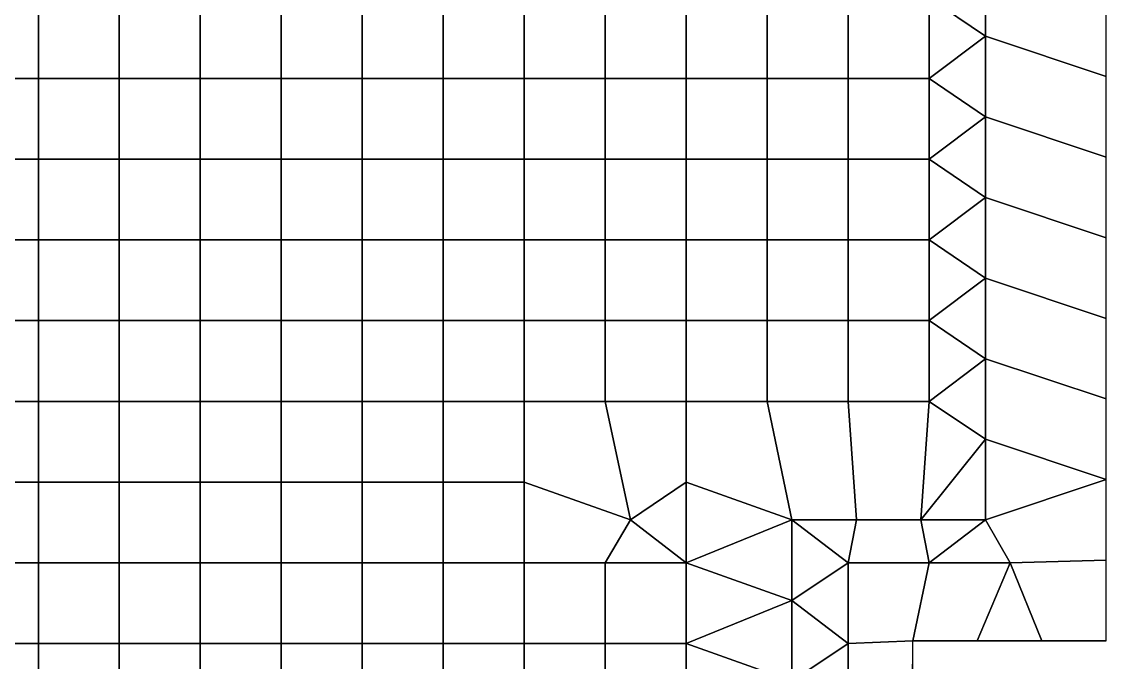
# Model space of a CAD drawing. Extents: x -13 to 39.3, y -26.5 to 20.6.
# Drawn here: x 19.57 to 26.3, y 8.42 to 12.39 of the extents above; entities that cross this region are included whole.
import ezdxf

# ---------------------------------------------------------------- set-up
doc = ezdxf.new("R2010")
doc.units = 0
doc.layers.add('BARS', color=1, linetype='CONTINUOUS')
doc.layers.add('FACES', color=5, linetype='CONTINUOUS')

msp = doc.modelspace()

# ---------------------------------------------------------------- linework, layer by layer
at = {"layer": 'BARS'}
for p, q in [((25.55, 12.8), (25.55, 12.3)), ((25.55, 12.8, 3.3), (25.55, 12.3, 3.3)), ((26.3, 12.05), (26.3, 12.55)), ((26.3, 12.05, 3.3), (26.3, 12.55, 3.3)), ((25.55, 12.3), (25.55, 11.8)), ((25.55, 12.3, 3.3), (25.55, 11.8, 3.3)), ((26.3, 11.55), (26.3, 12.05)), ((26.3, 11.55, 3.3), (26.3, 12.05, 3.3)), ((25.55, 11.8), (25.55, 11.3)), ((25.55, 11.8, 3.3), (25.55, 11.3, 3.3)), ((26.3, 11.05), (26.3, 11.55)), ((26.3, 11.05, 3.3), (26.3, 11.55, 3.3)), ((25.55, 11.3), (25.55, 10.8)), ((25.55, 11.3, 3.3), (25.55, 10.8, 3.3)), ((26.3, 10.55), (26.3, 11.05)), ((26.3, 10.55, 3.3), (26.3, 11.05, 3.3)), ((25.55, 10.8), (25.55, 10.3)), ((25.55, 10.8, 3.3), (25.55, 10.3, 3.3)), ((26.3, 10.05), (26.3, 10.55)), ((26.3, 10.05, 3.3), (26.3, 10.55, 3.3)), ((25.55, 10.3), (25.55, 9.8)), ((25.55, 10.3, 3.3), (25.55, 9.8, 3.3)), ((26.3, 9.55), (26.3, 10.05)), ((26.3, 9.55, 3.3), (26.3, 10.05, 3.3)), ((25.55, 9.8), (25.55, 9.3)), ((25.55, 9.8, 3.3), (25.55, 9.3, 3.3)), ((26.3, 9.05), (26.3, 9.55)), ((26.3, 9.05, 3.3), (26.3, 9.55, 3.3)), ((24.75, 9.3), (24.35, 9.3)), ((24.35, 9.3), (24.35, 8.8)), ((24.35, 9.3), (24.35, 9.3, 0.66)), ((24.35, 9.3, 0.66), (24.35, 9.3, 1.32)), ((24.35, 9.3, 1.32), (24.35, 9.3, 1.98)), ((24.35, 9.3, 1.98), (24.35, 9.3, 2.64)), ((24.35, 9.3, 2.64), (24.35, 9.3, 3.3)), ((24.75, 9.3, 3.3), (24.35, 9.3, 3.3)), ((24.35, 9.3, 3.3), (24.35, 8.8, 3.3)), ((25.15, 9.3), (24.75, 9.3)), ((25.15, 9.3, 3.3), (24.75, 9.3, 3.3)), ((25.55, 9.3), (25.15, 9.3)), ((25.55, 9.3, 3.3), (25.15, 9.3, 3.3)), ((26.3, 8.55), (26.3, 9.05)), ((26.3, 8.55, 3.3), (26.3, 9.05, 3.3)), ((24.35, 8.8), (24.35, 8.3)), ((24.35, 8.8, 3.3), (24.35, 8.3, 3.3)), ((25.0979, 8.04462), (25.1, 8.55)), ((25.0979, 8.04462, 3.3), (25.1, 8.55, 3.3)), ((25.5, 8.55), (25.1, 8.55)), ((25.5, 8.55, 3.3), (25.1, 8.55, 3.3)), ((25.9, 8.55), (25.5, 8.55)), ((25.9, 8.55, 3.3), (25.5, 8.55, 3.3)), ((26.3, 8.55), (25.9, 8.55)), ((26.3, 8.55, 3.3), (25.9, 8.55, 3.3))]:
    msp.add_line(p, q, dxfattribs=at)
at = {"layer": 'FACES'}
for points in [[(25.55, 12.8), (25.2007, 12.5387), (25.55, 12.3)], [(25.55, 12.8, 3.3), (25.2007, 12.5387, 3.3), (25.55, 12.3, 3.3)], [(26.3, 12.55), (25.55, 12.8), (25.55, 12.3), (26.3, 12.05)], [(25.55, 12.3, 0.66), (25.55, 12.3), (25.55, 12.8), (25.55, 12.8, 0.66)], [(25.55, 12.3, 1.32), (25.55, 12.3, 0.66), (25.55, 12.8, 0.66), (25.55, 12.8, 1.32)], [(25.55, 12.3, 1.98), (25.55, 12.3, 1.32), (25.55, 12.8, 1.32), (25.55, 12.8, 1.98)], [(25.55, 12.3, 2.64), (25.55, 12.3, 1.98), (25.55, 12.8, 1.98), (25.55, 12.8, 2.64)], [(25.55, 12.3, 2.64), (25.55, 12.8, 2.64), (25.55, 12.8, 3.3), (25.55, 12.3, 3.3)], [(26.3, 12.55, 3.3), (25.55, 12.8, 3.3), (25.55, 12.3, 3.3), (26.3, 12.05, 3.3)], [(19.6775, 12.5387), (19.1754, 12.5387), (19.1754, 12.038), (19.6775, 12.038)], [(19.6775, 12.5387, 3.3), (19.1754, 12.5387, 3.3), (19.1754, 12.038, 3.3), (19.6775, 12.038, 3.3)], [(20.1796, 12.5387), (19.6775, 12.5387), (19.6775, 12.038), (20.1796, 12.038)], [(20.1796, 12.5387, 3.3), (19.6775, 12.5387, 3.3), (19.6775, 12.038, 3.3), (20.1796, 12.038, 3.3)], [(20.6817, 12.5387), (20.1796, 12.5387), (20.1796, 12.038), (20.6817, 12.038)], [(20.6817, 12.5387, 3.3), (20.1796, 12.5387, 3.3), (20.1796, 12.038, 3.3), (20.6817, 12.038, 3.3)], [(21.1838, 12.5387), (20.6817, 12.5387), (20.6817, 12.038), (21.1838, 12.038)], [(21.1838, 12.5387, 3.3), (20.6817, 12.5387, 3.3), (20.6817, 12.038, 3.3), (21.1838, 12.038, 3.3)], [(21.6859, 12.5387), (21.1838, 12.5387), (21.1838, 12.038), (21.6859, 12.038)], [(21.6859, 12.5387, 3.3), (21.1838, 12.5387, 3.3), (21.1838, 12.038, 3.3), (21.6859, 12.038, 3.3)], [(22.188, 12.5387), (21.6859, 12.5387), (21.6859, 12.038), (22.188, 12.038)], [(22.188, 12.5387, 3.3), (21.6859, 12.5387, 3.3), (21.6859, 12.038, 3.3), (22.188, 12.038, 3.3)], [(22.6902, 12.5387), (22.188, 12.5387), (22.188, 12.038), (22.6902, 12.038)], [(22.6902, 12.5387, 3.3), (22.188, 12.5387, 3.3), (22.188, 12.038, 3.3), (22.6902, 12.038, 3.3)], [(23.1923, 12.5387), (22.6902, 12.5387), (22.6902, 12.038), (23.1923, 12.038)], [(23.1923, 12.5387, 3.3), (22.6902, 12.5387, 3.3), (22.6902, 12.038, 3.3), (23.1923, 12.038, 3.3)], [(23.6944, 12.5387), (23.1923, 12.5387), (23.1923, 12.038), (23.6944, 12.038)], [(23.6944, 12.5387, 3.3), (23.1923, 12.5387, 3.3), (23.1923, 12.038, 3.3), (23.6944, 12.038, 3.3)], [(24.1965, 12.5387), (23.6944, 12.5387), (23.6944, 12.038), (24.1965, 12.038)], [(24.1965, 12.5387, 3.3), (23.6944, 12.5387, 3.3), (23.6944, 12.038, 3.3), (24.1965, 12.038, 3.3)], [(24.6986, 12.5387), (24.1965, 12.5387), (24.1965, 12.038), (24.6986, 12.038)], [(24.6986, 12.5387, 3.3), (24.1965, 12.5387, 3.3), (24.1965, 12.038, 3.3), (24.6986, 12.038, 3.3)], [(25.2007, 12.5387), (24.6986, 12.5387), (24.6986, 12.038), (25.2007, 12.038)], [(25.2007, 12.5387, 3.3), (24.6986, 12.5387, 3.3), (24.6986, 12.038, 3.3), (25.2007, 12.038, 3.3)], [(25.2007, 12.5387), (25.2007, 12.038), (25.55, 12.3)], [(25.2007, 12.5387, 3.3), (25.2007, 12.038, 3.3), (25.55, 12.3, 3.3)], [(25.55, 12.3), (25.2007, 12.038), (25.55, 11.8)], [(25.55, 12.3, 3.3), (25.2007, 12.038, 3.3), (25.55, 11.8, 3.3)], [(26.3, 12.05), (25.55, 12.3), (25.55, 11.8), (26.3, 11.55)], [(25.55, 11.8, 0.66), (25.55, 11.8), (25.55, 12.3), (25.55, 12.3, 0.66)], [(25.55, 11.8, 1.32), (25.55, 11.8, 0.66), (25.55, 12.3, 0.66), (25.55, 12.3, 1.32)], [(25.55, 11.8, 1.98), (25.55, 11.8, 1.32), (25.55, 12.3, 1.32), (25.55, 12.3, 1.98)], [(25.55, 11.8, 2.64), (25.55, 11.8, 1.98), (25.55, 12.3, 1.98), (25.55, 12.3, 2.64)], [(25.55, 11.8, 2.64), (25.55, 12.3, 2.64), (25.55, 12.3, 3.3), (25.55, 11.8, 3.3)], [(26.3, 12.05, 3.3), (25.55, 12.3, 3.3), (25.55, 11.8, 3.3), (26.3, 11.55, 3.3)], [(19.6775, 12.038), (19.1754, 12.038), (19.1754, 11.5373), (19.6775, 11.5373)], [(19.6775, 12.038, 3.3), (19.1754, 12.038, 3.3), (19.1754, 11.5373, 3.3), (19.6775, 11.5373, 3.3)], [(20.1796, 12.038), (19.6775, 12.038), (19.6775, 11.5373), (20.1796, 11.5373)], [(20.1796, 12.038, 3.3), (19.6775, 12.038, 3.3), (19.6775, 11.5373, 3.3), (20.1796, 11.5373, 3.3)], [(20.6817, 12.038), (20.1796, 12.038), (20.1796, 11.5373), (20.6817, 11.5373)], [(20.6817, 12.038, 3.3), (20.1796, 12.038, 3.3), (20.1796, 11.5373, 3.3), (20.6817, 11.5373, 3.3)], [(21.1838, 12.038), (20.6817, 12.038), (20.6817, 11.5373), (21.1838, 11.5373)], [(21.1838, 12.038, 3.3), (20.6817, 12.038, 3.3), (20.6817, 11.5373, 3.3), (21.1838, 11.5373, 3.3)], [(21.6859, 12.038), (21.1838, 12.038), (21.1838, 11.5373), (21.6859, 11.5373)], [(21.6859, 12.038, 3.3), (21.1838, 12.038, 3.3), (21.1838, 11.5373, 3.3), (21.6859, 11.5373, 3.3)], [(22.188, 12.038), (21.6859, 12.038), (21.6859, 11.5373), (22.188, 11.5373)], [(22.188, 12.038, 3.3), (21.6859, 12.038, 3.3), (21.6859, 11.5373, 3.3), (22.188, 11.5373, 3.3)], [(22.6902, 12.038), (22.188, 12.038), (22.188, 11.5373), (22.6902, 11.5373)], [(22.6902, 12.038, 3.3), (22.188, 12.038, 3.3), (22.188, 11.5373, 3.3), (22.6902, 11.5373, 3.3)], [(23.1923, 12.038), (22.6902, 12.038), (22.6902, 11.5373), (23.1923, 11.5373)], [(23.1923, 12.038, 3.3), (22.6902, 12.038, 3.3), (22.6902, 11.5373, 3.3), (23.1923, 11.5373, 3.3)], [(23.6944, 12.038), (23.1923, 12.038), (23.1923, 11.5373), (23.6944, 11.5373)], [(23.6944, 12.038, 3.3), (23.1923, 12.038, 3.3), (23.1923, 11.5373, 3.3), (23.6944, 11.5373, 3.3)], [(24.1965, 12.038), (23.6944, 12.038), (23.6944, 11.5373), (24.1965, 11.5373)], [(24.1965, 12.038, 3.3), (23.6944, 12.038, 3.3), (23.6944, 11.5373, 3.3), (24.1965, 11.5373, 3.3)], [(24.6986, 12.038), (24.1965, 12.038), (24.1965, 11.5373), (24.6986, 11.5373)], [(24.6986, 12.038, 3.3), (24.1965, 12.038, 3.3), (24.1965, 11.5373, 3.3), (24.6986, 11.5373, 3.3)], [(25.2007, 12.038), (24.6986, 12.038), (24.6986, 11.5373), (25.2007, 11.5373)], [(25.2007, 12.038, 3.3), (24.6986, 12.038, 3.3), (24.6986, 11.5373, 3.3), (25.2007, 11.5373, 3.3)], [(25.2007, 12.038), (25.2007, 11.5373), (25.55, 11.8)], [(25.2007, 12.038, 3.3), (25.2007, 11.5373, 3.3), (25.55, 11.8, 3.3)], [(25.55, 11.8), (25.2007, 11.5373), (25.55, 11.3)], [(25.55, 11.8, 3.3), (25.2007, 11.5373, 3.3), (25.55, 11.3, 3.3)], [(26.3, 11.55), (25.55, 11.8), (25.55, 11.3), (26.3, 11.05)], [(25.55, 11.3, 0.66), (25.55, 11.3), (25.55, 11.8), (25.55, 11.8, 0.66)], [(25.55, 11.3, 1.32), (25.55, 11.3, 0.66), (25.55, 11.8, 0.66), (25.55, 11.8, 1.32)], [(25.55, 11.3, 1.98), (25.55, 11.3, 1.32), (25.55, 11.8, 1.32), (25.55, 11.8, 1.98)], [(25.55, 11.3, 2.64), (25.55, 11.3, 1.98), (25.55, 11.8, 1.98), (25.55, 11.8, 2.64)], [(25.55, 11.3, 2.64), (25.55, 11.8, 2.64), (25.55, 11.8, 3.3), (25.55, 11.3, 3.3)], [(26.3, 11.55, 3.3), (25.55, 11.8, 3.3), (25.55, 11.3, 3.3), (26.3, 11.05, 3.3)], [(19.6775, 11.5373), (19.1754, 11.5373), (19.1754, 11.0366), (19.6775, 11.0366)], [(19.6775, 11.5373, 3.3), (19.1754, 11.5373, 3.3), (19.1754, 11.0366, 3.3), (19.6775, 11.0366, 3.3)], [(20.1796, 11.5373), (19.6775, 11.5373), (19.6775, 11.0366), (20.1796, 11.0366)], [(20.1796, 11.5373, 3.3), (19.6775, 11.5373, 3.3), (19.6775, 11.0366, 3.3), (20.1796, 11.0366, 3.3)], [(20.6817, 11.5373), (20.1796, 11.5373), (20.1796, 11.0366), (20.6817, 11.0366)], [(20.6817, 11.5373, 3.3), (20.1796, 11.5373, 3.3), (20.1796, 11.0366, 3.3), (20.6817, 11.0366, 3.3)], [(21.1838, 11.5373), (20.6817, 11.5373), (20.6817, 11.0366), (21.1838, 11.0366)], [(21.1838, 11.5373, 3.3), (20.6817, 11.5373, 3.3), (20.6817, 11.0366, 3.3), (21.1838, 11.0366, 3.3)], [(21.6859, 11.5373), (21.1838, 11.5373), (21.1838, 11.0366), (21.6859, 11.0366)], [(21.6859, 11.5373, 3.3), (21.1838, 11.5373, 3.3), (21.1838, 11.0366, 3.3), (21.6859, 11.0366, 3.3)], [(22.188, 11.5373), (21.6859, 11.5373), (21.6859, 11.0366), (22.188, 11.0366)], [(22.188, 11.5373, 3.3), (21.6859, 11.5373, 3.3), (21.6859, 11.0366, 3.3), (22.188, 11.0366, 3.3)], [(22.6902, 11.5373), (22.188, 11.5373), (22.188, 11.0366), (22.6902, 11.0366)], [(22.6902, 11.5373, 3.3), (22.188, 11.5373, 3.3), (22.188, 11.0366, 3.3), (22.6902, 11.0366, 3.3)], [(23.1923, 11.5373), (22.6902, 11.5373), (22.6902, 11.0366), (23.1923, 11.0366)], [(23.1923, 11.5373, 3.3), (22.6902, 11.5373, 3.3), (22.6902, 11.0366, 3.3), (23.1923, 11.0366, 3.3)], [(23.6944, 11.5373), (23.1923, 11.5373), (23.1923, 11.0366), (23.6944, 11.0366)], [(23.6944, 11.5373, 3.3), (23.1923, 11.5373, 3.3), (23.1923, 11.0366, 3.3), (23.6944, 11.0366, 3.3)], [(24.1965, 11.5373), (23.6944, 11.5373), (23.6944, 11.0366), (24.1965, 11.0366)], [(24.1965, 11.5373, 3.3), (23.6944, 11.5373, 3.3), (23.6944, 11.0366, 3.3), (24.1965, 11.0366, 3.3)], [(24.6986, 11.5373), (24.1965, 11.5373), (24.1965, 11.0366), (24.6986, 11.0366)], [(24.6986, 11.5373, 3.3), (24.1965, 11.5373, 3.3), (24.1965, 11.0366, 3.3), (24.6986, 11.0366, 3.3)], [(25.2007, 11.5373), (24.6986, 11.5373), (24.6986, 11.0366), (25.2007, 11.0366)], [(25.2007, 11.5373, 3.3), (24.6986, 11.5373, 3.3), (24.6986, 11.0366, 3.3), (25.2007, 11.0366, 3.3)], [(25.2007, 11.5373), (25.2007, 11.0366), (25.55, 11.3)], [(25.2007, 11.5373, 3.3), (25.2007, 11.0366, 3.3), (25.55, 11.3, 3.3)], [(25.55, 11.3), (25.2007, 11.0366), (25.55, 10.8)], [(25.55, 11.3, 3.3), (25.2007, 11.0366, 3.3), (25.55, 10.8, 3.3)], [(26.3, 11.05), (25.55, 11.3), (25.55, 10.8), (26.3, 10.55)], [(25.55, 10.8, 0.66), (25.55, 10.8), (25.55, 11.3), (25.55, 11.3, 0.66)], [(25.55, 10.8, 1.32), (25.55, 10.8, 0.66), (25.55, 11.3, 0.66), (25.55, 11.3, 1.32)], [(25.55, 10.8, 1.98), (25.55, 10.8, 1.32), (25.55, 11.3, 1.32), (25.55, 11.3, 1.98)], [(25.55, 10.8, 2.64), (25.55, 10.8, 1.98), (25.55, 11.3, 1.98), (25.55, 11.3, 2.64)], [(25.55, 10.8, 2.64), (25.55, 11.3, 2.64), (25.55, 11.3, 3.3), (25.55, 10.8, 3.3)], [(26.3, 11.05, 3.3), (25.55, 11.3, 3.3), (25.55, 10.8, 3.3), (26.3, 10.55, 3.3)], [(19.6775, 11.0366), (19.1754, 11.0366), (19.1754, 10.5359), (19.6775, 10.5359)], [(19.6775, 11.0366, 3.3), (19.1754, 11.0366, 3.3), (19.1754, 10.5359, 3.3), (19.6775, 10.5359, 3.3)], [(20.1796, 11.0366), (19.6775, 11.0366), (19.6775, 10.5359), (20.1796, 10.5359)], [(20.1796, 11.0366, 3.3), (19.6775, 11.0366, 3.3), (19.6775, 10.5359, 3.3), (20.1796, 10.5359, 3.3)], [(20.6817, 11.0366), (20.1796, 11.0366), (20.1796, 10.5359), (20.6817, 10.5359)], [(20.6817, 11.0366, 3.3), (20.1796, 11.0366, 3.3), (20.1796, 10.5359, 3.3), (20.6817, 10.5359, 3.3)], [(21.1838, 11.0366), (20.6817, 11.0366), (20.6817, 10.5359), (21.1838, 10.5359)], [(21.1838, 11.0366, 3.3), (20.6817, 11.0366, 3.3), (20.6817, 10.5359, 3.3), (21.1838, 10.5359, 3.3)], [(21.6859, 11.0366), (21.1838, 11.0366), (21.1838, 10.5359), (21.6859, 10.5359)], [(21.6859, 11.0366, 3.3), (21.1838, 11.0366, 3.3), (21.1838, 10.5359, 3.3), (21.6859, 10.5359, 3.3)], [(22.188, 11.0366), (21.6859, 11.0366), (21.6859, 10.5359), (22.188, 10.5359)], [(22.188, 11.0366, 3.3), (21.6859, 11.0366, 3.3), (21.6859, 10.5359, 3.3), (22.188, 10.5359, 3.3)], [(22.6902, 11.0366), (22.188, 11.0366), (22.188, 10.5359), (22.6902, 10.5359)], [(22.6902, 11.0366, 3.3), (22.188, 11.0366, 3.3), (22.188, 10.5359, 3.3), (22.6902, 10.5359, 3.3)], [(23.1923, 11.0366), (22.6902, 11.0366), (22.6902, 10.5359), (23.1923, 10.5359)], [(23.1923, 11.0366, 3.3), (22.6902, 11.0366, 3.3), (22.6902, 10.5359, 3.3), (23.1923, 10.5359, 3.3)], [(23.6944, 11.0366), (23.1923, 11.0366), (23.1923, 10.5359), (23.6944, 10.5359)], [(23.6944, 11.0366, 3.3), (23.1923, 11.0366, 3.3), (23.1923, 10.5359, 3.3), (23.6944, 10.5359, 3.3)], [(24.1965, 11.0366), (23.6944, 11.0366), (23.6944, 10.5359), (24.1965, 10.5359)], [(24.1965, 11.0366, 3.3), (23.6944, 11.0366, 3.3), (23.6944, 10.5359, 3.3), (24.1965, 10.5359, 3.3)], [(24.6986, 11.0366), (24.1965, 11.0366), (24.1965, 10.5359), (24.6986, 10.5359)], [(24.6986, 11.0366, 3.3), (24.1965, 11.0366, 3.3), (24.1965, 10.5359, 3.3), (24.6986, 10.5359, 3.3)], [(25.2007, 11.0366), (24.6986, 11.0366), (24.6986, 10.5359), (25.2007, 10.5359)], [(25.2007, 11.0366, 3.3), (24.6986, 11.0366, 3.3), (24.6986, 10.5359, 3.3), (25.2007, 10.5359, 3.3)], [(25.2007, 11.0366), (25.2007, 10.5359), (25.55, 10.8)], [(25.2007, 11.0366, 3.3), (25.2007, 10.5359, 3.3), (25.55, 10.8, 3.3)], [(25.55, 10.8), (25.2007, 10.5359), (25.55, 10.3)], [(25.55, 10.8, 3.3), (25.2007, 10.5359, 3.3), (25.55, 10.3, 3.3)], [(26.3, 10.55), (25.55, 10.8), (25.55, 10.3), (26.3, 10.05)], [(25.55, 10.3, 0.66), (25.55, 10.3), (25.55, 10.8), (25.55, 10.8, 0.66)], [(25.55, 10.3, 1.32), (25.55, 10.3, 0.66), (25.55, 10.8, 0.66), (25.55, 10.8, 1.32)], [(25.55, 10.3, 1.98), (25.55, 10.3, 1.32), (25.55, 10.8, 1.32), (25.55, 10.8, 1.98)], [(25.55, 10.3, 2.64), (25.55, 10.3, 1.98), (25.55, 10.8, 1.98), (25.55, 10.8, 2.64)], [(25.55, 10.3, 2.64), (25.55, 10.8, 2.64), (25.55, 10.8, 3.3), (25.55, 10.3, 3.3)], [(26.3, 10.55, 3.3), (25.55, 10.8, 3.3), (25.55, 10.3, 3.3), (26.3, 10.05, 3.3)], [(19.6775, 10.5359), (19.1754, 10.5359), (19.1754, 10.0351), (19.6775, 10.0351)], [(19.6775, 10.5359, 3.3), (19.1754, 10.5359, 3.3), (19.1754, 10.0351, 3.3), (19.6775, 10.0351, 3.3)], [(20.1796, 10.5359), (19.6775, 10.5359), (19.6775, 10.0351), (20.1796, 10.0351)], [(20.1796, 10.5359, 3.3), (19.6775, 10.5359, 3.3), (19.6775, 10.0351, 3.3), (20.1796, 10.0351, 3.3)], [(20.6817, 10.5359), (20.1796, 10.5359), (20.1796, 10.0351), (20.6817, 10.0351)], [(20.6817, 10.5359, 3.3), (20.1796, 10.5359, 3.3), (20.1796, 10.0351, 3.3), (20.6817, 10.0351, 3.3)], [(21.1838, 10.5359), (20.6817, 10.5359), (20.6817, 10.0351), (21.1838, 10.0351)], [(21.1838, 10.5359, 3.3), (20.6817, 10.5359, 3.3), (20.6817, 10.0351, 3.3), (21.1838, 10.0351, 3.3)], [(21.6859, 10.5359), (21.1838, 10.5359), (21.1838, 10.0351), (21.6859, 10.0351)], [(21.6859, 10.5359, 3.3), (21.1838, 10.5359, 3.3), (21.1838, 10.0351, 3.3), (21.6859, 10.0351, 3.3)], [(22.188, 10.5359), (21.6859, 10.5359), (21.6859, 10.0351), (22.188, 10.0351)], [(22.188, 10.5359, 3.3), (21.6859, 10.5359, 3.3), (21.6859, 10.0351, 3.3), (22.188, 10.0351, 3.3)], [(22.6902, 10.5359), (22.188, 10.5359), (22.188, 10.0351), (22.6902, 10.0351)], [(22.6902, 10.5359, 3.3), (22.188, 10.5359, 3.3), (22.188, 10.0351, 3.3), (22.6902, 10.0351, 3.3)], [(23.1923, 10.5359), (22.6902, 10.5359), (22.6902, 10.0351), (23.1923, 10.0351)], [(23.1923, 10.5359, 3.3), (22.6902, 10.5359, 3.3), (22.6902, 10.0351, 3.3), (23.1923, 10.0351, 3.3)], [(23.6944, 10.5359), (23.1923, 10.5359), (23.1923, 10.0351), (23.6944, 10.0351)], [(23.6944, 10.5359, 3.3), (23.1923, 10.5359, 3.3), (23.1923, 10.0351, 3.3), (23.6944, 10.0351, 3.3)], [(24.1965, 10.5359), (23.6944, 10.5359), (23.6944, 10.0351), (24.1965, 10.0351)], [(24.1965, 10.5359, 3.3), (23.6944, 10.5359, 3.3), (23.6944, 10.0351, 3.3), (24.1965, 10.0351, 3.3)], [(24.6986, 10.5359), (24.1965, 10.5359), (24.1965, 10.0351), (24.6986, 10.0351)], [(24.6986, 10.5359, 3.3), (24.1965, 10.5359, 3.3), (24.1965, 10.0351, 3.3), (24.6986, 10.0351, 3.3)], [(25.2007, 10.5359), (24.6986, 10.5359), (24.6986, 10.0351), (25.2007, 10.0351)], [(25.2007, 10.5359, 3.3), (24.6986, 10.5359, 3.3), (24.6986, 10.0351, 3.3), (25.2007, 10.0351, 3.3)], [(25.2007, 10.5359), (25.2007, 10.0351), (25.55, 10.3)], [(25.2007, 10.5359, 3.3), (25.2007, 10.0351, 3.3), (25.55, 10.3, 3.3)], [(25.55, 10.3), (25.2007, 10.0351), (25.55, 9.8)], [(25.55, 10.3, 3.3), (25.2007, 10.0351, 3.3), (25.55, 9.8, 3.3)], [(26.3, 10.05), (25.55, 10.3), (25.55, 9.8), (26.3, 9.55)], [(25.55, 9.8, 0.66), (25.55, 9.8), (25.55, 10.3), (25.55, 10.3, 0.66)], [(25.55, 9.8, 0.66), (25.55, 10.3, 0.66), (25.55, 10.3, 1.32), (25.55, 9.8, 1.32)], [(25.55, 9.8, 1.32), (25.55, 10.3, 1.32), (25.55, 10.3, 1.98), (25.55, 9.8, 1.98)], [(25.55, 9.8, 1.98), (25.55, 10.3, 1.98), (25.55, 10.3, 2.64), (25.55, 9.8, 2.64)], [(25.55, 9.8, 2.64), (25.55, 10.3, 2.64), (25.55, 10.3, 3.3), (25.55, 9.8, 3.3)], [(26.3, 10.05, 3.3), (25.55, 10.3, 3.3), (25.55, 9.8, 3.3), (26.3, 9.55, 3.3)], [(19.6775, 10.0351), (19.1754, 10.0351), (19.1754, 9.53444), (19.6775, 9.53444)], [(19.6775, 10.0351, 3.3), (19.1754, 10.0351, 3.3), (19.1754, 9.53444, 3.3), (19.6775, 9.53444, 3.3)], [(20.1796, 10.0351), (19.6775, 10.0351), (19.6775, 9.53444), (20.1796, 9.53444)], [(20.1796, 10.0351, 3.3), (19.6775, 10.0351, 3.3), (19.6775, 9.53444, 3.3), (20.1796, 9.53444, 3.3)], [(20.6817, 10.0351), (20.1796, 10.0351), (20.1796, 9.53444), (20.6817, 9.53444)], [(20.6817, 10.0351, 3.3), (20.1796, 10.0351, 3.3), (20.1796, 9.53444, 3.3), (20.6817, 9.53444, 3.3)], [(21.1838, 10.0351), (20.6817, 10.0351), (20.6817, 9.53444), (21.1838, 9.53444)], [(21.1838, 10.0351, 3.3), (20.6817, 10.0351, 3.3), (20.6817, 9.53444, 3.3), (21.1838, 9.53444, 3.3)], [(21.6859, 10.0351), (21.1838, 10.0351), (21.1838, 9.53444), (21.6859, 9.53444)], [(21.6859, 10.0351, 3.3), (21.1838, 10.0351, 3.3), (21.1838, 9.53444, 3.3), (21.6859, 9.53444, 3.3)], [(22.188, 10.0351), (21.6859, 10.0351), (21.6859, 9.53444), (22.188, 9.53444)], [(22.188, 10.0351, 3.3), (21.6859, 10.0351, 3.3), (21.6859, 9.53444, 3.3), (22.188, 9.53444, 3.3)], [(22.6902, 10.0351), (22.188, 10.0351), (22.188, 9.53444), (22.6902, 9.53444)], [(22.6902, 10.0351, 3.3), (22.188, 10.0351, 3.3), (22.188, 9.53444, 3.3), (22.6902, 9.53444, 3.3)], [(22.6902, 10.0351), (22.6902, 9.53444), (23.35, 9.3), (23.1923, 10.0351)], [(22.6902, 10.0351, 3.3), (22.6902, 9.53444, 3.3), (23.35, 9.3, 3.3), (23.1923, 10.0351, 3.3)], [(23.1923, 10.0351), (23.35, 9.3), (23.6944, 9.53444), (23.6944, 10.0351)], [(23.1923, 10.0351, 3.3), (23.35, 9.3, 3.3), (23.6944, 9.53444, 3.3), (23.6944, 10.0351, 3.3)], [(23.6944, 10.0351), (23.6944, 9.53444), (24.35, 9.3), (24.1965, 10.0351)], [(23.6944, 10.0351, 3.3), (23.6944, 9.53444, 3.3), (24.35, 9.3, 3.3), (24.1965, 10.0351, 3.3)], [(24.1965, 10.0351), (24.35, 9.3), (24.75, 9.3), (24.6986, 10.0351)], [(24.1965, 10.0351, 3.3), (24.35, 9.3, 3.3), (24.75, 9.3, 3.3), (24.6986, 10.0351, 3.3)], [(25.2007, 10.0351), (24.6986, 10.0351), (24.75, 9.3), (25.15, 9.3)], [(25.2007, 10.0351, 3.3), (24.6986, 10.0351, 3.3), (24.75, 9.3, 3.3), (25.15, 9.3, 3.3)], [(25.55, 9.8), (25.2007, 10.0351), (25.15, 9.3)], [(25.55, 9.8, 3.3), (25.2007, 10.0351, 3.3), (25.15, 9.3, 3.3)], [(25.55, 9.8), (25.15, 9.3), (25.55, 9.3)], [(25.55, 9.8, 3.3), (25.15, 9.3, 3.3), (25.55, 9.3, 3.3)], [(26.3, 9.55), (25.55, 9.8), (25.55, 9.3)], [(25.55, 9.3, 0.66), (25.55, 9.3), (25.55, 9.8), (25.55, 9.8, 0.66)], [(25.55, 9.3, 0.66), (25.55, 9.8, 0.66), (25.55, 9.8, 1.32), (25.55, 9.3, 1.32)], [(25.55, 9.3, 1.32), (25.55, 9.8, 1.32), (25.55, 9.8, 1.98), (25.55, 9.3, 1.98)], [(25.55, 9.3, 1.98), (25.55, 9.8, 1.98), (25.55, 9.8, 2.64), (25.55, 9.3, 2.64)], [(25.55, 9.3, 2.64), (25.55, 9.8, 2.64), (25.55, 9.8, 3.3), (25.55, 9.3, 3.3)], [(26.3, 9.55, 3.3), (25.55, 9.8, 3.3), (25.55, 9.3, 3.3)], [(19.6775, 9.53444), (19.1754, 9.53444), (19.1754, 9.03373), (19.6775, 9.03373)], [(19.6775, 9.53444, 3.3), (19.1754, 9.53444, 3.3), (19.1754, 9.03373, 3.3), (19.6775, 9.03373, 3.3)], [(20.1796, 9.53444), (19.6775, 9.53444), (19.6775, 9.03373), (20.1796, 9.03373)], [(20.1796, 9.53444, 3.3), (19.6775, 9.53444, 3.3), (19.6775, 9.03373, 3.3), (20.1796, 9.03373, 3.3)], [(20.6817, 9.53444), (20.1796, 9.53444), (20.1796, 9.03373), (20.6817, 9.03373)], [(20.6817, 9.53444, 3.3), (20.1796, 9.53444, 3.3), (20.1796, 9.03373, 3.3), (20.6817, 9.03373, 3.3)], [(21.1838, 9.53444), (20.6817, 9.53444), (20.6817, 9.03373), (21.1838, 9.03373)], [(21.1838, 9.53444, 3.3), (20.6817, 9.53444, 3.3), (20.6817, 9.03373, 3.3), (21.1838, 9.03373, 3.3)], [(21.6859, 9.53444), (21.1838, 9.53444), (21.1838, 9.03373), (21.6859, 9.03373)], [(21.6859, 9.53444, 3.3), (21.1838, 9.53444, 3.3), (21.1838, 9.03373, 3.3), (21.6859, 9.03373, 3.3)], [(22.188, 9.53444), (21.6859, 9.53444), (21.6859, 9.03373), (22.188, 9.03373)], [(22.188, 9.53444, 3.3), (21.6859, 9.53444, 3.3), (21.6859, 9.03373, 3.3), (22.188, 9.03373, 3.3)], [(22.6902, 9.53444), (22.188, 9.53444), (22.188, 9.03373), (22.6902, 9.03373)], [(22.6902, 9.53444, 3.3), (22.188, 9.53444, 3.3), (22.188, 9.03373, 3.3), (22.6902, 9.03373, 3.3)], [(22.6902, 9.53444), (22.6902, 9.03373), (23.1923, 9.03373), (23.35, 9.3)], [(22.6902, 9.53444, 3.3), (22.6902, 9.03373, 3.3), (23.1923, 9.03373, 3.3), (23.35, 9.3, 3.3)], [(23.6944, 9.53444), (23.35, 9.3), (23.6944, 9.03373)], [(23.6944, 9.53444, 3.3), (23.35, 9.3, 3.3), (23.6944, 9.03373, 3.3)], [(23.6944, 9.53444), (23.6944, 9.03373), (24.35, 9.3)], [(23.6944, 9.53444, 3.3), (23.6944, 9.03373, 3.3), (24.35, 9.3, 3.3)], [(26.3, 9.55), (25.55, 9.3), (25.7028, 9.03373), (26.3, 9.05)], [(26.3, 9.55, 3.3), (25.55, 9.3, 3.3), (25.7028, 9.03373, 3.3), (26.3, 9.05, 3.3)], [(23.35, 9.3), (23.1923, 9.03373), (23.6944, 9.03373)], [(23.35, 9.3, 3.3), (23.1923, 9.03373, 3.3), (23.6944, 9.03373, 3.3)], [(24.35, 9.3), (23.6944, 9.03373), (24.35, 8.8)], [(24.35, 9.3, 3.3), (23.6944, 9.03373, 3.3), (24.35, 8.8, 3.3)], [(24.35, 9.3), (24.35, 8.8), (24.6986, 9.03373)], [(24.35, 9.3), (24.6986, 9.03373), (24.75, 9.3)], [(24.35, 9.3), (24.35, 9.3, 0.66), (24.75, 9.3, 0.66), (24.75, 9.3)], [(24.75, 9.3, 0.66), (24.35, 9.3, 0.66), (24.35, 9.3, 1.32), (24.75, 9.3, 1.32)], [(24.75, 9.3, 1.32), (24.35, 9.3, 1.32), (24.35, 9.3, 1.98), (24.75, 9.3, 1.98)], [(24.75, 9.3, 1.98), (24.35, 9.3, 1.98), (24.35, 9.3, 2.64), (24.75, 9.3, 2.64)], [(24.75, 9.3, 2.64), (24.35, 9.3, 2.64), (24.35, 9.3, 3.3), (24.75, 9.3, 3.3)], [(24.35, 8.8, 0.66), (24.35, 8.8), (24.35, 9.3), (24.35, 9.3, 0.66)], [(24.35, 8.8, 0.66), (24.35, 9.3, 0.66), (24.35, 9.3, 1.32), (24.35, 8.8, 1.32)], [(24.35, 8.8, 1.32), (24.35, 9.3, 1.32), (24.35, 9.3, 1.98), (24.35, 8.8, 1.98)], [(24.35, 8.8, 1.98), (24.35, 9.3, 1.98), (24.35, 9.3, 2.64), (24.35, 8.8, 2.64)], [(24.35, 8.8, 2.64), (24.35, 9.3, 2.64), (24.35, 9.3, 3.3), (24.35, 8.8, 3.3)], [(24.35, 9.3, 3.3), (24.35, 8.8, 3.3), (24.6986, 9.03373, 3.3)], [(24.35, 9.3, 3.3), (24.6986, 9.03373, 3.3), (24.75, 9.3, 3.3)], [(24.75, 9.3), (24.6986, 9.03373), (25.2007, 9.03373), (25.15, 9.3)], [(24.75, 9.3, 3.3), (24.6986, 9.03373, 3.3), (25.2007, 9.03373, 3.3), (25.15, 9.3, 3.3)], [(24.75, 9.3), (24.75, 9.3, 0.66), (25.15, 9.3, 0.66), (25.15, 9.3)], [(25.15, 9.3, 0.66), (24.75, 9.3, 0.66), (24.75, 9.3, 1.32), (25.15, 9.3, 1.32)], [(25.15, 9.3, 1.32), (24.75, 9.3, 1.32), (24.75, 9.3, 1.98), (25.15, 9.3, 1.98)], [(25.15, 9.3, 1.98), (24.75, 9.3, 1.98), (24.75, 9.3, 2.64), (25.15, 9.3, 2.64)], [(25.15, 9.3, 2.64), (24.75, 9.3, 2.64), (24.75, 9.3, 3.3), (25.15, 9.3, 3.3)], [(25.15, 9.3), (25.2007, 9.03373), (25.55, 9.3)], [(25.15, 9.3), (25.15, 9.3, 0.66), (25.55, 9.3, 0.66), (25.55, 9.3)], [(25.55, 9.3, 0.66), (25.15, 9.3, 0.66), (25.15, 9.3, 1.32), (25.55, 9.3, 1.32)], [(25.55, 9.3, 1.32), (25.15, 9.3, 1.32), (25.15, 9.3, 1.98), (25.55, 9.3, 1.98)], [(25.55, 9.3, 1.98), (25.15, 9.3, 1.98), (25.15, 9.3, 2.64), (25.55, 9.3, 2.64)], [(25.55, 9.3, 2.64), (25.15, 9.3, 2.64), (25.15, 9.3, 3.3), (25.55, 9.3, 3.3)], [(25.15, 9.3, 3.3), (25.2007, 9.03373, 3.3), (25.55, 9.3, 3.3)], [(25.55, 9.3), (25.2007, 9.03373), (25.7028, 9.03373)], [(25.55, 9.3, 3.3), (25.2007, 9.03373, 3.3), (25.7028, 9.03373, 3.3)], [(19.6775, 9.03373), (19.1754, 9.03373), (19.1754, 8.53302), (19.6775, 8.53302)], [(19.6775, 9.03373, 3.3), (19.1754, 9.03373, 3.3), (19.1754, 8.53302, 3.3), (19.6775, 8.53302, 3.3)], [(20.1796, 9.03373), (19.6775, 9.03373), (19.6775, 8.53302), (20.1796, 8.53302)], [(20.1796, 9.03373, 3.3), (19.6775, 9.03373, 3.3), (19.6775, 8.53302, 3.3), (20.1796, 8.53302, 3.3)], [(20.6817, 9.03373), (20.1796, 9.03373), (20.1796, 8.53302), (20.6817, 8.53302)], [(20.6817, 9.03373, 3.3), (20.1796, 9.03373, 3.3), (20.1796, 8.53302, 3.3), (20.6817, 8.53302, 3.3)], [(21.1838, 9.03373), (20.6817, 9.03373), (20.6817, 8.53302), (21.1838, 8.53302)], [(21.1838, 9.03373, 3.3), (20.6817, 9.03373, 3.3), (20.6817, 8.53302, 3.3), (21.1838, 8.53302, 3.3)], [(21.6859, 9.03373), (21.1838, 9.03373), (21.1838, 8.53302), (21.6859, 8.53302)], [(21.6859, 9.03373, 3.3), (21.1838, 9.03373, 3.3), (21.1838, 8.53302, 3.3), (21.6859, 8.53302, 3.3)], [(22.188, 9.03373), (21.6859, 9.03373), (21.6859, 8.53302), (22.188, 8.53302)], [(22.188, 9.03373, 3.3), (21.6859, 9.03373, 3.3), (21.6859, 8.53302, 3.3), (22.188, 8.53302, 3.3)], [(22.6902, 9.03373), (22.188, 9.03373), (22.188, 8.53302), (22.6902, 8.53302)], [(22.6902, 9.03373, 3.3), (22.188, 9.03373, 3.3), (22.188, 8.53302, 3.3), (22.6902, 8.53302, 3.3)], [(23.1923, 9.03373), (22.6902, 9.03373), (22.6902, 8.53302), (23.1923, 8.53302)], [(23.1923, 9.03373, 3.3), (22.6902, 9.03373, 3.3), (22.6902, 8.53302, 3.3), (23.1923, 8.53302, 3.3)], [(23.6944, 9.03373), (23.1923, 9.03373), (23.1923, 8.53302), (23.6944, 8.53302)], [(23.6944, 9.03373, 3.3), (23.1923, 9.03373, 3.3), (23.1923, 8.53302, 3.3), (23.6944, 8.53302, 3.3)], [(23.6944, 9.03373), (23.6944, 8.53302), (24.35, 8.8)], [(23.6944, 9.03373, 3.3), (23.6944, 8.53302, 3.3), (24.35, 8.8, 3.3)], [(24.6986, 9.03373), (24.35, 8.8), (24.6986, 8.53302)], [(24.6986, 9.03373, 3.3), (24.35, 8.8, 3.3), (24.6986, 8.53302, 3.3)], [(24.6986, 9.03373), (24.6986, 8.53302), (25.1, 8.55), (25.2007, 9.03373)], [(24.6986, 9.03373, 3.3), (24.6986, 8.53302, 3.3), (25.1, 8.55, 3.3), (25.2007, 9.03373, 3.3)], [(25.2007, 9.03373), (25.1, 8.55), (25.5, 8.55), (25.7028, 9.03373)], [(25.2007, 9.03373, 3.3), (25.1, 8.55, 3.3), (25.5, 8.55, 3.3), (25.7028, 9.03373, 3.3)], [(25.7028, 9.03373), (25.5, 8.55), (25.9, 8.55)], [(25.7028, 9.03373, 3.3), (25.5, 8.55, 3.3), (25.9, 8.55, 3.3)], [(26.3, 9.05), (25.7028, 9.03373), (25.9, 8.55), (26.3, 8.55)], [(26.3, 9.05, 3.3), (25.7028, 9.03373, 3.3), (25.9, 8.55, 3.3), (26.3, 8.55, 3.3)], [(24.35, 8.8), (23.6944, 8.53302), (24.35, 8.3)], [(24.35, 8.8, 3.3), (23.6944, 8.53302, 3.3), (24.35, 8.3, 3.3)], [(24.35, 8.8), (24.35, 8.3), (24.6986, 8.53302)], [(24.35, 8.3, 0.66), (24.35, 8.3), (24.35, 8.8), (24.35, 8.8, 0.66)], [(24.35, 8.3, 1.32), (24.35, 8.3, 0.66), (24.35, 8.8, 0.66), (24.35, 8.8, 1.32)], [(24.35, 8.3, 1.98), (24.35, 8.3, 1.32), (24.35, 8.8, 1.32), (24.35, 8.8, 1.98)], [(24.35, 8.3, 2.64), (24.35, 8.3, 1.98), (24.35, 8.8, 1.98), (24.35, 8.8, 2.64)], [(24.35, 8.3, 2.64), (24.35, 8.8, 2.64), (24.35, 8.8, 3.3), (24.35, 8.3, 3.3)], [(24.35, 8.8, 3.3), (24.35, 8.3, 3.3), (24.6986, 8.53302, 3.3)], [(25.1, 8.55), (24.6986, 8.53302), (24.6986, 8.03231), (25.0979, 8.04462)], [(25.1, 8.55, 3.3), (24.6986, 8.53302, 3.3), (24.6986, 8.03231, 3.3), (25.0979, 8.04462, 3.3)], [(19.6775, 8.53302), (19.1754, 8.53302), (19.1754, 8.03231), (19.6775, 8.03231)], [(19.6775, 8.53302, 3.3), (19.1754, 8.53302, 3.3), (19.1754, 8.03231, 3.3), (19.6775, 8.03231, 3.3)], [(20.1796, 8.53302), (19.6775, 8.53302), (19.6775, 8.03231), (20.1796, 8.03231)], [(20.1796, 8.53302, 3.3), (19.6775, 8.53302, 3.3), (19.6775, 8.03231, 3.3), (20.1796, 8.03231, 3.3)], [(20.6817, 8.53302), (20.1796, 8.53302), (20.1796, 8.03231), (20.6817, 8.03231)], [(20.6817, 8.53302, 3.3), (20.1796, 8.53302, 3.3), (20.1796, 8.03231, 3.3), (20.6817, 8.03231, 3.3)], [(21.1838, 8.53302), (20.6817, 8.53302), (20.6817, 8.03231), (21.1838, 8.03231)], [(21.1838, 8.53302, 3.3), (20.6817, 8.53302, 3.3), (20.6817, 8.03231, 3.3), (21.1838, 8.03231, 3.3)], [(21.6859, 8.53302), (21.1838, 8.53302), (21.1838, 8.03231), (21.6859, 8.03231)], [(21.6859, 8.53302, 3.3), (21.1838, 8.53302, 3.3), (21.1838, 8.03231, 3.3), (21.6859, 8.03231, 3.3)], [(22.188, 8.53302), (21.6859, 8.53302), (21.6859, 8.03231), (22.188, 8.03231)], [(22.188, 8.53302, 3.3), (21.6859, 8.53302, 3.3), (21.6859, 8.03231, 3.3), (22.188, 8.03231, 3.3)], [(22.6902, 8.53302), (22.188, 8.53302), (22.188, 8.03231), (22.6902, 8.03231)], [(22.6902, 8.53302, 3.3), (22.188, 8.53302, 3.3), (22.188, 8.03231, 3.3), (22.6902, 8.03231, 3.3)], [(23.1923, 8.53302), (22.6902, 8.53302), (22.6902, 8.03231), (23.1923, 8.03231)], [(23.1923, 8.53302, 3.3), (22.6902, 8.53302, 3.3), (22.6902, 8.03231, 3.3), (23.1923, 8.03231, 3.3)], [(23.6944, 8.53302), (23.1923, 8.53302), (23.1923, 8.03231), (23.6944, 8.03231)], [(23.6944, 8.53302, 3.3), (23.1923, 8.53302, 3.3), (23.1923, 8.03231, 3.3), (23.6944, 8.03231, 3.3)], [(23.6944, 8.53302), (23.6944, 8.03231), (24.35, 8.3)], [(23.6944, 8.53302, 3.3), (23.6944, 8.03231, 3.3), (24.35, 8.3, 3.3)], [(24.6986, 8.53302), (24.35, 8.3), (24.6986, 8.03231)], [(24.6986, 8.53302, 3.3), (24.35, 8.3, 3.3), (24.6986, 8.03231, 3.3)]]:
    msp.add_3dface(points, dxfattribs=at)

doc.saveas('drawing.dxf')
